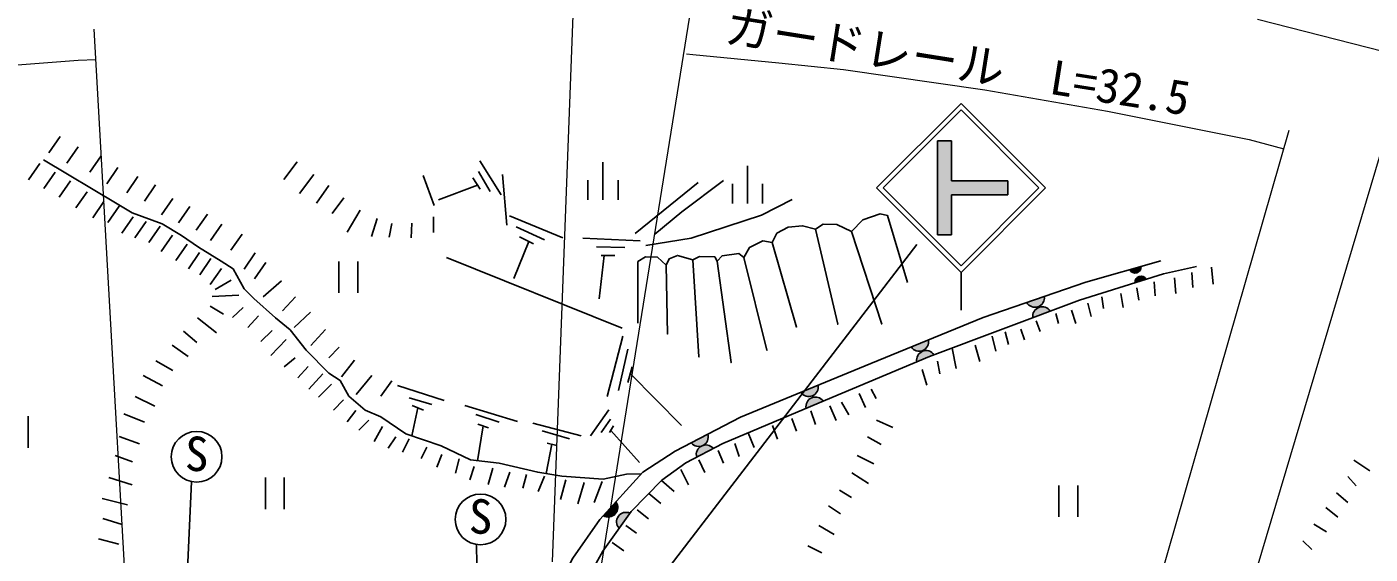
# Model space of a CAD drawing. Units: millimetres at full size, sheet at 1:1000; details may follow other scales. Extents: x 40000 to 680000, y 20000 to 380000.
# Drawn here: x 410900 to 482442, y 311545 to 339610 of the extents above; entities that cross this region are included whole.
import ezdxf
from ezdxf.enums import TextEntityAlignment as Align

# ---------------------------------------------------------------- set-up
doc = ezdxf.new("R2010")
doc.units = ezdxf.units.MM
doc.header["$LTSCALE"] = 1000
for name, color, linetype, lineweight in [('M-BGD', 7, 'Continuous', 25), ('M-BGD-EXST', 7, 'Continuous', 25), ('M-STR-HTXT', 7, 'Continuous', 13), ('M-STR-STRC', 7, 'Continuous', 25)]:
    doc.layers.add(name, color=color, linetype=linetype, lineweight=lineweight)
doc.styles.add('ＭＳ ゴシック', font='')
doc.styles.get('ＭＳ ゴシック').set_extended_font_data('MS Gothic')

msp = doc.modelspace()

# ---------------------------------------------------------------- hatches: boundary and pattern name
at = {"layer": 'M-BGD'}
for points in [[(469639, 326688, 0.84072), (470242, 326858)], [(470515, 326173, 0.84072), (469918, 325985)], [(464150, 324936, 0.82183), (465086, 325260)], [(465406, 324473, 0.82183), (464478, 324125)], [(457999, 322572, 0.82183), (458917, 322946)], [(459213, 322153, 0.82183), (458296, 321778)], [(452126, 320159, 0.82183), (453042, 320537)], [(453317, 319686, 0.82183), (452404, 319302)], [(446287, 317467, 0.82183), (447167, 317924)], [(447453, 317165, 0.82183), (446574, 316708)], [(441603, 313592, 0.82183), (442271, 314323)], [(443023, 313724, 0.82183), (442443, 312920)]]:
    msp.add_hatch(color=256, dxfattribs=at).paths.add_polyline_path(points)
at = {"layer": 'M-STR-STRC'}
msp.add_hatch(color=256, dxfattribs=at).paths.add_polyline_path([(459404, 333539), (460154, 333539), (460154, 331414), (463154, 331414), (463154, 330664), (460154, 330664), (460154, 328539), (459404, 328539)])

# ---------------------------------------------------------------- linework, layer by layer
at = {"layer": 'M-BGD'}
for p, q in [((412077, 332900), (412674, 333768)), ((413036, 332351), (413634, 333218)), ((414254, 331871), (414851, 332738)), ((410992, 331476), (411589, 332343)), ((415155, 331251), (415753, 332118)), ((424594, 331479), (425287, 332425)), ((435016, 332481), (436166, 330662)), ((441584, 330412), (441584, 332405)), ((449284, 330214), (449284, 332206)), ((411802, 331001), (412400, 331868)), ((412621, 330543), (413219, 331410)), ((416220, 330783), (416818, 331650)), ((425414, 330739), (426186, 331747)), ((432015, 331706), (432597, 330110)), ((434651, 331583), (435039, 330974)), ((434955, 331910), (435572, 330852)), ((436223, 331756), (436458, 329059)), ((440784, 330412), (440784, 331457)), ((442384, 330412), (442384, 331457)), ((443303, 328612), (446660, 331329)), ((448484, 330214), (448484, 331259)), ((450084, 330214), (450084, 331259)), ((413505, 329970), (414103, 330837)), ((417157, 330326), (417754, 331194)), ((426328, 330235), (426990, 331164)), ((434901, 331190), (432815, 330403)), ((414406, 329454), (415003, 330322)), ((415216, 329193), (415814, 330060)), ((418070, 329613), (418667, 330480)), ((418983, 329180), (419580, 330047)), ((427163, 329683), (427778, 330518)), ((427967, 328690), (428645, 329856)), ((415961, 328629), (416558, 329496)), ((416648, 328387), (417246, 329255)), ((419919, 328782), (420517, 329649)), ((420680, 328232), (421278, 329100)), ((429252, 328452), (429551, 329414)), ((430198, 328421), (430339, 329146)), ((431364, 328389), (431411, 329161)), ((432562, 328673), (432562, 329492)), ((436610, 329547), (439443, 328375)), ((417400, 328137), (417998, 329004)), ((418051, 327654), (418648, 328521)), ((421769, 327717), (422366, 328585)), ((436953, 328961), (438468, 328276)), ((437136, 328443), (437874, 328063)), ((418840, 327171), (419438, 328038)), ((437627, 328190), (436839, 326213)), ((440509, 328367), (443571, 328230)), ((441240, 327910), (442748, 327865)), ((419500, 326735), (420097, 327602)), ((420103, 326410), (420701, 327277)), ((422466, 326709), (423063, 327576)), ((423029, 326196), (423626, 327063)), ((427520, 327128), (427520, 325451)), ((428520, 327128), (428520, 325451)), ((433257, 327337), (442603, 323574)), ((441644, 327438), (441378, 325140)), ((441484, 327438), (442208, 327438)), ((420661, 325890), (421258, 326757)), ((472022, 326245), (472089, 325418)), ((472944, 326539), (472992, 325732)), ((473999, 326815), (474085, 325912)), ((420936, 325625), (421772, 326132)), ((423484, 325235), (424464, 326084)), ((470008, 325722), (470122, 325067)), ((470939, 326036), (470996, 325285)), ((420771, 325262), (422183, 325331)), ((424523, 324487), (425202, 325242)), ((467409, 324903), (467590, 324190)), ((468160, 325245), (468245, 324627)), ((469167, 325416), (469281, 324665)), ((419986, 324117), (421000, 323325)), ((420662, 324749), (421365, 324322)), ((421847, 324147), (422419, 324680)), ((422662, 323614), (423233, 324225)), ((425134, 323615), (426006, 324428)), ((465699, 324361), (465851, 323820)), ((466544, 324532), (466772, 323829)), ((419247, 323414), (419959, 322818)), ((423359, 322868), (423970, 323449)), ((426016, 322646), (426801, 323508)), ((463841, 323522), (464041, 322952)), ((464659, 323969), (464868, 323389)), ((418633, 322676), (419496, 322062)), ((423902, 322112), (424716, 322975)), ((441812, 319930), (442648, 323139)), ((461409, 322667), (461646, 321803)), ((462311, 323142), (462511, 322344)), ((462996, 323370), (463186, 322696)), ((424610, 321512), (425191, 321987)), ((426985, 321987), (427528, 322568)), ((442418, 320249), (442910, 322460)), ((460175, 322513), (460396, 321432)), ((417760, 321831), (418677, 321315)), ((425327, 320930), (425880, 321531)), ((427655, 320987), (428353, 321868)), ((442902, 320683), (443137, 321517)), ((458591, 321377), (458830, 320530)), ((459401, 321819), (459530, 321138)), ((417100, 321052), (418123, 320501)), ((425918, 320320), (426665, 321144)), ((426434, 319900), (427132, 320598)), ((428440, 320037), (429264, 321055)), ((429749, 319960), (430340, 320774)), ((430638, 320525), (433120, 319731)), ((443037, 321164), (445765, 318383)), ((416672, 319931), (417714, 319424)), ((431269, 319862), (432465, 319502)), ((455224, 320095), (455564, 319349)), ((455859, 320325), (456126, 319828)), ((427239, 319203), (427762, 319764)), ((427956, 318582), (428412, 319193)), ((431723, 319334), (431395, 317849)), ((431416, 319452), (432031, 319215)), ((434229, 319458), (437031, 318607)), ((440910, 317846), (441893, 319221)), ((452656, 319165), (452904, 318448)), ((453659, 319432), (454009, 318659)), ((454294, 319625), (454681, 318963)), ((410962, 318884), (410962, 317207)), ((416058, 319015), (417171, 318570)), ((428578, 318144), (429121, 318677)), ((434819, 318975), (436048, 318574)), ((435204, 318365), (434901, 316515)), ((434925, 318459), (435482, 318271)), ((437853, 318516), (440426, 317844)), ((441484, 318018), (441983, 318730)), ((441934, 318018), (442147, 318378)), ((450612, 318393), (450879, 317657)), ((451634, 318761), (451892, 318089)), ((456143, 318674), (457024, 318279)), ((415809, 317805), (416895, 317422)), ((429393, 317543), (429848, 318347)), ((430149, 317185), (430546, 317785)), ((430907, 316969), (431266, 317676)), ((438337, 318106), (439795, 317689)), ((441999, 318128), (443523, 316429)), ((449320, 318003), (449640, 317212)), ((455667, 317793), (456396, 317378)), ((431906, 316639), (432197, 317230)), ((438867, 317393), (438549, 315834)), ((438607, 317459), (439127, 317326)), ((447725, 317055), (448002, 316384)), ((448600, 317433), (448830, 316743)), ((415604, 316794), (416531, 316449)), ((432739, 316174), (433001, 316843)), ((433728, 315855), (433932, 316610)), ((446685, 316559), (447008, 315887)), ((455120, 316791), (456001, 316355)), ((481574, 316543), (482421, 315983)), ((415271, 315619), (416503, 315231)), ((423611, 315615), (423611, 313938)), ((424611, 315615), (424611, 313938)), ((434494, 315496), (434717, 316203)), ((435473, 315244), (435725, 316116)), ((436345, 315109), (436626, 315903)), ((437314, 315050), (437518, 315777)), ((438134, 314875), (438463, 315689)), ((439326, 314459), (439597, 315505)), ((445737, 316053), (446133, 315225)), ((454836, 315869), (455727, 315302)), ((481248, 315670), (481691, 315174)), ((440237, 314226), (440586, 315350)), ((441119, 314294), (441536, 315408)), ((444698, 315461), (445378, 314884)), ((454188, 314958), (454826, 314553)), ((465868, 315203), (465868, 313526)), ((466868, 315203), (466868, 313526)), ((480648, 314809), (481261, 314288)), ((414912, 314498), (416268, 314166)), ((444020, 314768), (444657, 314234)), ((453590, 314118), (454228, 313692)), ((414939, 313433), (415967, 313122)), ((443396, 313903), (444013, 313415)), ((480087, 314027), (480713, 313519)), ((442798, 313066), (443369, 312652)), ((453081, 313068), (453891, 312582)), ((479435, 313141), (480113, 312724)), ((414716, 312367), (415801, 312071)), ((442071, 312155), (442697, 311713)), ((452493, 311985), (453243, 311610)), ((478861, 312254), (479344, 311785))]:
    msp.add_line(p, q, dxfattribs=at)
for points in [[(411777, 332527), (415709, 330184), (416510, 329704), (418102, 329131), (419144, 328502), (420035, 327881), (421243, 327141), (421879, 326725), (422477, 325660), (422996, 325154), (424148, 324127), (424922, 323484), (425776, 322395), (426981, 321169), (427584, 320786), (428054, 319953), (428916, 319215), (429759, 318851), (431087, 317953), (432971, 317316), (434530, 316557), (436062, 316381), (438110, 315907), (439388, 315695), (441591, 315540), (442838, 315808), (443636, 315819)], [(444347, 328569), (445789, 329762), (448008, 331425)], [(443858, 327969), (446286, 328360), (450031, 329579), (451665, 330417)], [(443432, 323840), (443447, 327119), (443851, 327367), (444491, 327351), (444942, 326932), (445013, 323255), (444942, 326932), (445100, 327272), (445559, 327446), (446374, 327209), (446692, 322043), (446374, 327209), (446731, 327383), (447539, 327373), (447668, 327134), (448406, 321744), (447668, 327134), (447928, 327423), (448825, 327542), (449094, 327333), (450311, 322393), (449094, 327333), (449392, 327872), (450090, 328227), (450592, 328135), (451896, 323634), (450592, 328135), (450844, 328626), (451451, 328955), (452210, 329021), (452902, 328838), (454085, 323780), (452902, 328838), (453308, 329109), (454039, 329097), (454818, 328720), (456435, 323789), (454818, 328720), (455420, 329345), (456352, 329652), (456737, 329567), (457800, 326003)], [(471298, 327157), (467293, 326025), (461829, 324132), (455843, 321695), (448912, 318830), (445429, 317021), (443710, 315900), (441423, 313395), (439986, 311331), (439174, 309783)], [(440411, 309595), (441568, 311709), (443092, 313819), (444725, 315489), (445999, 316409), (447973, 317436), (453426, 319733), (458975, 322064), (466961, 325055), (471429, 326460), (473192, 326852)]]:
    msp.add_lwpolyline(points, dxfattribs=at)
for centre, radius, start, end in [((469926, 326826), 318, 205.66793, 5.88566), ((470233, 326027), 318, 27.34808, 187.56582), ((464586, 325191), 505, 210.28322, 7.94142), ((464977, 324208), 505, 31.70544, 189.36364), ((458421, 322850), 505, 213.32535, 10.98354), ((458792, 321875), 505, 33.45146, 191.10965), ((452547, 320438), 505, 213.62004, 11.27823), ((452898, 319404), 505, 34.01277, 191.67096), ((446682, 317782), 505, 218.6258, 16.28399), ((447059, 316850), 505, 38.65134, 196.30953), ((441864, 314023), 505, 238.77383, 36.43202), ((442812, 313265), 505, 65.34426, 223.00245)]:
    msp.add_arc(centre, radius, start, end, dxfattribs=at)
at = {"layer": 'M-BGD-EXST'}
for p, q in [((419333, 307871), (419660, 315407)), ((434900, 308011), (434855, 312057))]:
    msp.add_line(p, q, dxfattribs=at)
for centre in [(419942, 316727), (435061, 313391)]:
    msp.add_circle(centre, 1350, dxfattribs=at)
at = {"layer": 'M-STR-HTXT'}
for p, q in [((438894, 311129), (440191, 345621)), ((441014, 307885), (447048, 345464)), ((476444, 340028), (493540, 335656)), ((416247, 308151), (414486, 339485)), ((469416, 303838), (478129, 334114)), ((482984, 332832), (473533, 301191))]:
    msp.add_line(p, q, dxfattribs=at)
for points in [[(342679, 330970), (355319, 332403), (374875, 334331), (384740, 335252), (402532, 336995), (413634, 337841), (414577, 337870)], [(446028, 338168), (446363, 338142), (450949, 337689), (454398, 337333), (461924, 336256), (468452, 335123), (475998, 333620), (477841, 333112)]]:
    msp.add_lwpolyline(points, dxfattribs=at)
at = {"layer": 'M-STR-STRC'}
for p, q in [((456154, 331040), (460654, 335540)), ((465155, 331039), (460654, 335540)), ((456508, 331040), (460654, 335186)), ((464801, 331039), (460654, 335186)), ((459404, 333539), (459404, 328539)), ((459404, 333539), (460154, 333539)), ((460154, 333539), (460154, 331414)), ((460154, 331414), (463154, 331414)), ((463154, 331414), (463154, 330664)), ((456154, 331040), (460654, 326539)), ((456508, 331040), (460654, 326893)), ((460154, 330664), (463154, 330664)), ((460154, 330664), (460154, 328539)), ((460654, 326893), (464801, 331039)), ((460655, 326539), (465155, 331039)), ((459404, 328539), (460154, 328539)), ((443007, 308124), (458293, 328030)), ((460654, 326539), (460654, 324539))]:
    msp.add_line(p, q, dxfattribs=at)

# ---------------------------------------------------------------- texts
at = {"layer": 'M-BGD-EXST', "style": 'ＭＳ ゴシック'}
for p in [(419287, 315435), (434406, 312099)]:
    msp.add_text('S', height=1833, rotation=358.508, dxfattribs=at).set_placement(p, align=Align.BOTTOM_LEFT)
at = {"layer": 'M-STR-HTXT', "style": 'ＭＳ ゴシック'}
msp.add_text('ガードレール\u3000L=32.5', height=1833, rotation=350.981, dxfattribs=at).set_placement((447919, 338260), align=Align.BOTTOM_LEFT)

doc.saveas('drawing.dxf')
